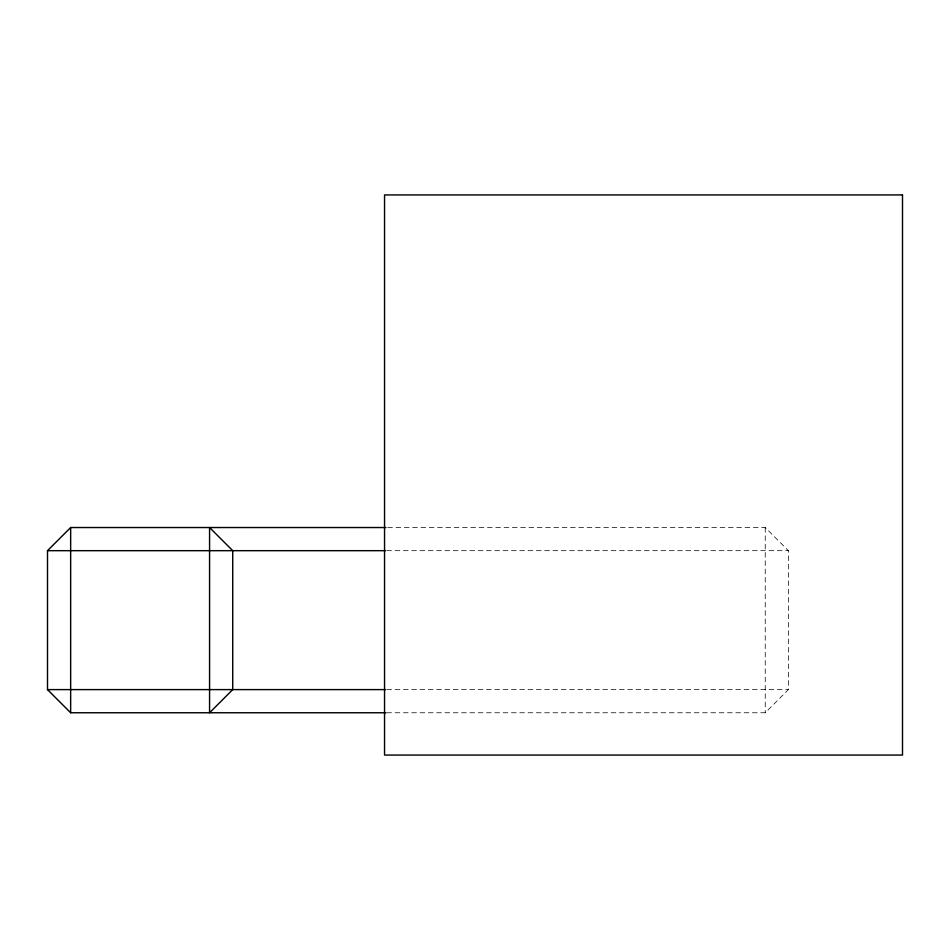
<?xml version="1.0" encoding="UTF-8"?>
<svg xmlns="http://www.w3.org/2000/svg" width="950" height="950" viewBox="0 0 950 950"><rect width="100%" height="100%" fill="white"/><g stroke="black" fill="none" stroke-linecap="round" stroke-linejoin="round"><path stroke-width="0.71" stroke-dasharray="4.75 3.56" d="M386.781 712.761L765.237 712.761L788.393 689.605L788.393 550.679L765.237 527.535L386.781 527.535M386.781 550.679L788.393 550.679M386.781 689.605L788.393 689.605M765.237 527.535L765.237 712.761"/><path stroke-width="1.43" d="M385.902 712.761L70.656 712.761L47.5 689.605L47.5 550.679L70.656 527.535L385.902 527.535M47.5 550.679L385.51 550.679M47.5 689.605L385.51 689.605M70.656 527.535L70.656 712.761M232.726 689.605L209.57 712.761L209.57 527.535L232.726 550.679L232.726 689.605M902.5 194.928L384.548 194.928L384.548 755.072L902.5 755.072L902.5 194.928"/></g></svg>
